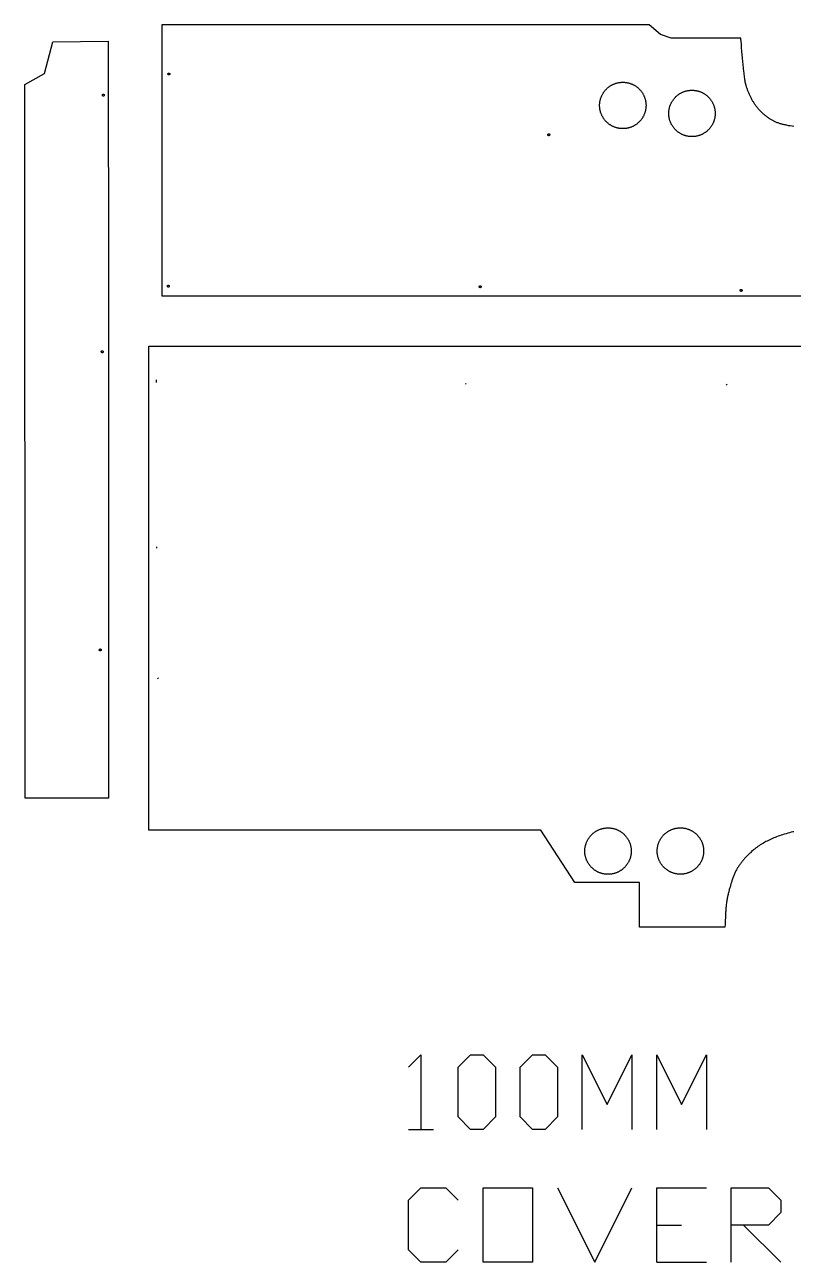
# Model space of a CAD drawing. Extents: x -900 to 7408, y -3188 to 1710.
# Drawn here: x 100 to 1673, y -3188 to -654 of the extents above; entities that cross this region are included whole.
import ezdxf

# ---------------------------------------------------------------- set-up
doc = ezdxf.new("R2010")
doc.units = 0
doc.layers.add('Default_Layer', color=1, linetype='CONTINUOUS')

msp = doc.modelspace()

# ---------------------------------------------------------------- linework, layer by layer
at = {"layer": 'Default_Layer'}
for points in [[(1674.4, -862.1), (1670.9, -861.5), (1667.3, -860.9), (1663.7, -860.3), (1660.2, -859.6), (1658.5, -859.2), (1656.7, -858.8), (1655, -858.4), (1653.3, -858), (1651.6, -857.6), (1650, -857.2), (1648.4, -856.7), (1646.8, -856.3), (1645.2, -855.8), (1643.6, -855.3), (1642.1, -854.7), (1640.7, -854.2), (1639.2, -853.6), (1637.8, -853.1), (1636.5, -852.5), (1635.2, -851.8), (1633.9, -851.2), (1632.6, -850.5), (1631.3, -849.9), (1630.1, -849.2), (1628.8, -848.4), (1627.6, -847.7), (1626.3, -846.9), (1625.1, -846.2), (1623.9, -845.4), (1622.7, -844.5), (1621.5, -843.7), (1620.3, -842.9), (1619.2, -842), (1618, -841.1), (1616.9, -840.2), (1615.7, -839.3), (1614.6, -838.4), (1613.5, -837.4), (1612.4, -836.5), (1611.3, -835.5), (1610.3, -834.5), (1609.2, -833.5), (1608.2, -832.5), (1607.1, -831.5), (1606.1, -830.4), (1605.1, -829.4), (1604.1, -828.3), (1603.2, -827.3), (1602.2, -826.2), (1601.3, -825.1), (1600.3, -824), (1599.4, -822.9), (1598.5, -821.7), (1597.6, -820.6), (1596.8, -819.4), (1595.9, -818.2), (1595, -817), (1594.2, -815.7), (1593.3, -814.4), (1592.5, -813.1), (1591.7, -811.8), (1590.9, -810.5), (1590.1, -809.1), (1589.3, -807.8), (1588.6, -806.4), (1587.8, -805), (1587.1, -803.6), (1586.4, -802.1), (1585.6, -800.7), (1584.9, -799.2), (1584.3, -797.8), (1583.6, -796.3), (1583, -794.8), (1582.3, -793.4), (1581.7, -791.9), (1581.1, -790.4), (1580.5, -788.9), (1580, -787.4), (1579.4, -785.9), (1578.9, -784.4), (1578.4, -782.9), (1577.9, -781.4), (1577.4, -779.9), (1576.9, -778.4), (1576.7, -777.6), (1576.5, -776.8), (1576.1, -775.1), (1575.6, -773.1), (1575.2, -771), (1574.8, -768.7), (1574.4, -766.3), (1574.1, -763.7), (1573.7, -761), (1573.3, -758.2), (1573, -755.3), (1572.6, -752.3), (1572.3, -749.1), (1571.6, -742.6), (1570.9, -735.9), (1570.3, -728.9), (1569.6, -721.8), (1568.4, -707.6), (1567.7, -700.6), (1567.1, -693.7), (1566.4, -687.2), (1566, -684), (1565.7, -680.9), (1423.5, -680.9), (1401.7, -673.5), (1378.1, -653.7), (381, -653.7), (381, -1208.6), (381, -1208.6), (868.4, -1208.6), (1355.8, -1208.6), (1843.2, -1208.6)], [(1674.5, -2306), (1672.7, -2306.4), (1669.1, -2307.2), (1665.5, -2308.1), (1662, -2309.1), (1658.5, -2310.1), (1655, -2311.1), (1651.6, -2312.1), (1648.4, -2313.2), (1645.2, -2314.3), (1642.1, -2315.4), (1639.2, -2316.5), (1636.3, -2317.6), (1633.6, -2318.8), (1630.9, -2319.9), (1628.2, -2321.1), (1625.5, -2322.4), (1622.8, -2323.7), (1620.1, -2325), (1617.5, -2326.3), (1614.9, -2327.7), (1612.3, -2329.2), (1609.7, -2330.7), (1607.2, -2332.2), (1605.9, -2333), (1604.7, -2333.8), (1603.5, -2334.6), (1602.2, -2335.4), (1601, -2336.3), (1599.8, -2337.1), (1598.6, -2338), (1597.4, -2338.9), (1596.3, -2339.8), (1595.1, -2340.7), (1592.8, -2342.6), (1590.4, -2344.6), (1588, -2346.7), (1585.6, -2348.9), (1584.4, -2350), (1583.2, -2351.1), (1582, -2352.3), (1580.8, -2353.5), (1579.6, -2354.7), (1578.4, -2355.9), (1577.2, -2357.1), (1576, -2358.4), (1574.9, -2359.6), (1573.7, -2360.9), (1572.6, -2362.2), (1571.4, -2363.5), (1570.3, -2364.8), (1569.2, -2366.1), (1568.1, -2367.5), (1567.1, -2368.8), (1566, -2370.2), (1565, -2371.5), (1564, -2372.9), (1563, -2374.3), (1562.1, -2375.7), (1561.2, -2377.1), (1560.3, -2378.5), (1559.4, -2379.9), (1558.6, -2381.3), (1557.7, -2382.8), (1556.9, -2384.3), (1556.1, -2385.8), (1555.3, -2387.4), (1554.6, -2389.1), (1553.8, -2390.7), (1553.1, -2392.4), (1552.4, -2394.1), (1551.7, -2395.9), (1551, -2397.6), (1550.4, -2399.3), (1549.7, -2401.1), (1549.1, -2402.8), (1547.9, -2406.3), (1546.8, -2409.7), (1545.7, -2413), (1544.8, -2416.2), (1543.9, -2419.2), (1543.1, -2422), (1542.4, -2424.6), (1541.2, -2429), (1540.7, -2430.9), (1540.2, -2432.7), (1539.8, -2434.6), (1539.3, -2436.5), (1538.9, -2438.4), (1538.6, -2440.3), (1538.2, -2442.2), (1537.9, -2444.1), (1537.5, -2446), (1537.2, -2447.9), (1537, -2449.9), (1536.7, -2451.8), (1536.2, -2455.6), (1535.7, -2459.5), (1535.5, -2461.5), (1535.3, -2463.7), (1535.1, -2466), (1535, -2468.4), (1534.9, -2471), (1534.7, -2473.6), (1534.5, -2479.1), (1534.1, -2490.5), (1533.9, -2496.2), (1533.6, -2501.6), (1358.8, -2501.6), (1358.8, -2410.2), (1226.3, -2410.2), (1156.6, -2302.7), (354.6, -2302.7), (354.3, -1312), (354.3, -1312), (2790.4, -1312)], [(370.1, -1386.4), (370.1, -1380.8)], [(1003.7, -1389.4), (1002.4, -1388.1)], [(1538.1, -1389.5), (1536, -1391.6)], [(370.1, -1722.4), (370.1, -1725.6)], [(373.8, -1991.3), (372.2, -1993)], [(885.9, -2788.4), (911.3, -2763), (911.3, -2915.4)], [(1241.5, -2915.4), (1241.5, -2763), (1292.3, -2864.6), (1343.1, -2763), (1343.1, -2915.4)], [(1393.9, -2915.4), (1393.9, -2763), (1444.7, -2864.6), (1495.5, -2763), (1495.5, -2915.4)], [(885.9, -2915.4), (936.7, -2915.4)], [(987.5, -3162.1), (962.1, -3187.5), (911.3, -3187.5), (885.9, -3162.1), (885.9, -3060.5), (911.3, -3035.1), (962.1, -3035.1), (987.5, -3060.5)], [(1190.7, -3035.1), (1266.9, -3187.5), (1343.1, -3035.1)], [(1393.9, -3187.5), (1393.9, -3035.1), (1495.5, -3035.1)], [(1546.3, -3187.5), (1546.3, -3035.1), (1622.5, -3035.1), (1647.9, -3060.5), (1647.9, -3085.9), (1622.5, -3111.3), (1546.3, -3111.3)], [(1393.9, -3111.3), (1444.7, -3111.3)], [(1571.7, -3111.3), (1647.9, -3187.5)], [(1393.9, -3187.5), (1495.5, -3187.5)]]:
    msp.add_lwpolyline(points, dxfattribs=at)
for points in [[(271.3, -687.2), (271.4, -1203.9), (271.5, -1720.5), (271.6, -2237.2), (101.2, -2237.2), (100.9, -1750.2), (100.6, -1263.2), (100.3, -776.2), (141, -753.5), (157.7, -688.4), (271.3, -687.2)], [(393.3, -754.5), (393.3, -754.3), (393.3, -754.1), (393.4, -753.9), (393.5, -753.7), (393.5, -753.6), (393.6, -753.4), (393.8, -753.2), (393.9, -753.1), (394, -753), (394.2, -752.9), (394.4, -752.8), (394.5, -752.7), (394.7, -752.6), (394.9, -752.6), (395.1, -752.5), (395.3, -752.5), (395.5, -752.5), (395.7, -752.6), (395.9, -752.6), (396.1, -752.7), (396.3, -752.8), (396.4, -752.9), (396.6, -753), (396.7, -753.1), (396.8, -753.2), (397, -753.4), (397.1, -753.6), (397.1, -753.7), (397.2, -753.9), (397.3, -754.1), (397.3, -754.3), (397.3, -754.5), (397.3, -754.7), (397.3, -754.9), (397.2, -755.1), (397.1, -755.3), (397.1, -755.5), (397, -755.6), (396.8, -755.8), (396.7, -755.9), (396.6, -756.1), (396.4, -756.2), (396.3, -756.3), (396.1, -756.4), (395.9, -756.4), (395.7, -756.5), (395.5, -756.5), (395.3, -756.5), (395.1, -756.5), (394.9, -756.5), (394.7, -756.4), (394.5, -756.4), (394.4, -756.3), (394.2, -756.2), (394, -756.1), (393.9, -755.9), (393.8, -755.8), (393.6, -755.6), (393.5, -755.5), (393.5, -755.3), (393.4, -755.1), (393.3, -754.9), (393.3, -754.7), (393.3, -754.5)], [(1277, -818.9), (1277, -817.7), (1277, -816.4), (1277.1, -815.2), (1277.2, -814), (1277.4, -812.8), (1277.5, -811.7), (1277.7, -810.5), (1277.9, -809.3), (1278.2, -808.2), (1278.5, -807), (1278.8, -805.9), (1279.1, -804.8), (1279.5, -803.7), (1279.9, -802.6), (1280.3, -801.5), (1280.7, -800.4), (1281.2, -799.3), (1281.7, -798.3), (1282.2, -797.3), (1282.7, -796.3), (1283.3, -795.2), (1283.9, -794.3), (1284.5, -793.3), (1285.1, -792.3), (1285.7, -791.4), (1286.4, -790.5), (1287.1, -789.6), (1287.8, -788.7), (1288.6, -787.8), (1289.3, -787), (1290.1, -786.1), (1290.9, -785.3), (1291.7, -784.5), (1292.5, -783.7), (1293.4, -783), (1294.3, -782.2), (1295.2, -781.5), (1296.1, -780.8), (1297, -780.2), (1297.9, -779.5), (1298.9, -778.9), (1299.9, -778.3), (1300.8, -777.7), (1301.8, -777.1), (1302.9, -776.6), (1303.9, -776.1), (1304.9, -775.6), (1306, -775.1), (1307.1, -774.7), (1308.1, -774.3), (1309.2, -773.9), (1310.4, -773.5), (1311.5, -773.2), (1312.6, -772.9), (1313.8, -772.6), (1314.9, -772.4), (1316.1, -772.1), (1317.2, -771.9), (1318.4, -771.8), (1319.6, -771.6), (1320.8, -771.5), (1322, -771.5), (1323.3, -771.4), (1324.5, -771.4), (1325.7, -771.4), (1326.9, -771.5), (1328.1, -771.5), (1329.3, -771.6), (1330.5, -771.8), (1331.7, -771.9), (1332.9, -772.1), (1334.1, -772.4), (1335.2, -772.6), (1336.4, -772.9), (1337.5, -773.2), (1338.6, -773.5), (1339.7, -773.9), (1340.8, -774.3), (1341.9, -774.7), (1343, -775.1), (1344, -775.6), (1345.1, -776.1), (1346.1, -776.6), (1347.1, -777.1), (1348.1, -777.7), (1349.1, -778.3), (1350.1, -778.9), (1351, -779.5), (1352, -780.2), (1352.9, -780.8), (1353.8, -781.5), (1354.7, -782.2), (1355.6, -783), (1356.4, -783.7), (1357.3, -784.5), (1358.1, -785.3), (1358.9, -786.1), (1359.6, -787), (1360.4, -787.8), (1361.1, -788.7), (1361.9, -789.6), (1362.5, -790.5), (1363.2, -791.4), (1363.9, -792.3), (1364.5, -793.3), (1365.1, -794.3), (1365.7, -795.2), (1366.2, -796.3), (1366.8, -797.3), (1367.3, -798.3), (1367.8, -799.3), (1368.2, -800.4), (1368.7, -801.5), (1369.1, -802.6), (1369.5, -803.7), (1369.8, -804.8), (1370.2, -805.9), (1370.5, -807), (1370.8, -808.2), (1371, -809.3), (1371.2, -810.5), (1371.4, -811.7), (1371.6, -812.8), (1371.7, -814), (1371.8, -815.2), (1371.9, -816.4), (1372, -817.7), (1372, -818.9), (1372, -820.1), (1371.9, -821.3), (1371.8, -822.5), (1371.7, -823.7), (1371.6, -824.9), (1371.4, -826.1), (1371.2, -827.3), (1371, -828.5), (1370.8, -829.6), (1370.5, -830.8), (1370.2, -831.9), (1369.8, -833), (1369.5, -834.1), (1369.1, -835.2), (1368.7, -836.3), (1368.2, -837.4), (1367.8, -838.4), (1367.3, -839.5), (1366.8, -840.5), (1366.2, -841.5), (1365.7, -842.5), (1365.1, -843.5), (1364.5, -844.5), (1363.9, -845.5), (1363.2, -846.4), (1362.5, -847.3), (1361.9, -848.2), (1361.1, -849.1), (1360.4, -850), (1359.6, -850.8), (1358.9, -851.7), (1358.1, -852.5), (1357.3, -853.3), (1356.4, -854.1), (1355.6, -854.8), (1354.7, -855.5), (1353.8, -856.3), (1352.9, -857), (1352, -857.6), (1351, -858.3), (1350.1, -858.9), (1349.1, -859.5), (1348.1, -860.1), (1347.1, -860.7), (1346.1, -861.2), (1345.1, -861.7), (1344, -862.2), (1343, -862.7), (1341.9, -863.1), (1340.8, -863.5), (1339.7, -863.9), (1338.6, -864.3), (1337.5, -864.6), (1336.4, -864.9), (1335.2, -865.2), (1334.1, -865.4), (1332.9, -865.7), (1331.7, -865.8), (1330.5, -866), (1329.3, -866.1), (1328.1, -866.3), (1326.9, -866.3), (1325.7, -866.4), (1324.5, -866.4), (1323.3, -866.4), (1322, -866.3), (1320.8, -866.3), (1319.6, -866.1), (1318.4, -866), (1317.2, -865.8), (1316.1, -865.7), (1314.9, -865.4), (1313.8, -865.2), (1312.6, -864.9), (1311.5, -864.6), (1310.4, -864.3), (1309.2, -863.9), (1308.1, -863.5), (1307.1, -863.1), (1306, -862.7), (1304.9, -862.2), (1303.9, -861.7), (1302.9, -861.2), (1301.8, -860.7), (1300.8, -860.1), (1299.9, -859.5), (1298.9, -858.9), (1297.9, -858.3), (1297, -857.6), (1296.1, -857), (1295.2, -856.3), (1294.3, -855.5), (1293.4, -854.8), (1292.5, -854.1), (1291.7, -853.3), (1290.9, -852.5), (1290.1, -851.7), (1289.3, -850.8), (1288.6, -850), (1287.8, -849.1), (1287.1, -848.2), (1286.4, -847.3), (1285.7, -846.4), (1285.1, -845.5), (1284.5, -844.5), (1283.9, -843.5), (1283.3, -842.5), (1282.7, -841.5), (1282.2, -840.5), (1281.7, -839.5), (1281.2, -838.4), (1280.7, -837.4), (1280.3, -836.3), (1279.9, -835.2), (1279.5, -834.1), (1279.1, -833), (1278.8, -831.9), (1278.5, -830.8), (1278.2, -829.6), (1277.9, -828.5), (1277.7, -827.3), (1277.5, -826.1), (1277.4, -824.9), (1277.2, -823.7), (1277.1, -822.5), (1277, -821.3), (1277, -820.1), (1277, -818.9)], [(261.1, -799.8), (260.9, -799.8), (260.7, -799.8), (260.6, -799.7), (260.4, -799.7), (260.2, -799.6), (260, -799.5), (259.9, -799.4), (259.7, -799.2), (259.6, -799.1), (259.5, -798.9), (259.4, -798.8), (259.3, -798.6), (259.2, -798.4), (259.2, -798.2), (259.2, -798), (259.1, -797.8), (259.2, -797.6), (259.2, -797.4), (259.2, -797.2), (259.3, -797), (259.4, -796.9), (259.5, -796.7), (259.6, -796.6), (259.7, -796.4), (259.9, -796.3), (260, -796.2), (260.2, -796.1), (260.4, -796), (260.6, -795.9), (260.7, -795.9), (260.9, -795.8), (261.1, -795.8), (261.4, -795.8), (261.6, -795.9), (261.7, -795.9), (261.9, -796), (262.1, -796.1), (262.3, -796.2), (262.4, -796.3), (262.6, -796.4), (262.7, -796.6), (262.8, -796.7), (262.9, -796.9), (263, -797), (263.1, -797.2), (263.1, -797.4), (263.1, -797.6), (263.1, -797.8), (263.1, -798), (263.1, -798.2), (263.1, -798.4), (263, -798.6), (262.9, -798.8), (262.8, -798.9), (262.7, -799.1), (262.6, -799.2), (262.4, -799.4), (262.3, -799.5), (262.1, -799.6), (261.9, -799.7), (261.7, -799.7), (261.6, -799.8), (261.4, -799.8), (261.1, -799.8)], [(1418.5, -835.2), (1418.5, -834), (1418.6, -832.8), (1418.6, -831.6), (1418.7, -830.4), (1418.9, -829.2), (1419, -828), (1419.2, -826.8), (1419.5, -825.7), (1419.7, -824.5), (1420, -823.4), (1420.3, -822.2), (1420.6, -821.1), (1421, -820), (1421.4, -818.9), (1421.8, -817.8), (1422.2, -816.8), (1422.7, -815.7), (1423.2, -814.7), (1423.7, -813.6), (1424.2, -812.6), (1424.8, -811.6), (1425.4, -810.6), (1426, -809.6), (1426.6, -808.7), (1427.3, -807.8), (1427.9, -806.8), (1428.6, -805.9), (1429.3, -805), (1430.1, -804.2), (1430.8, -803.3), (1431.6, -802.5), (1432.4, -801.7), (1433.2, -800.9), (1434.1, -800.1), (1434.9, -799.3), (1435.8, -798.6), (1436.7, -797.9), (1437.6, -797.2), (1438.5, -796.5), (1439.4, -795.9), (1440.4, -795.2), (1441.4, -794.6), (1442.3, -794), (1443.4, -793.5), (1444.4, -792.9), (1445.4, -792.4), (1446.4, -791.9), (1447.5, -791.5), (1448.6, -791), (1449.7, -790.6), (1450.8, -790.2), (1451.9, -789.9), (1453, -789.6), (1454.1, -789.2), (1455.3, -789), (1456.4, -788.7), (1457.6, -788.5), (1458.8, -788.3), (1459.9, -788.1), (1461.1, -788), (1462.3, -787.9), (1463.5, -787.8), (1464.8, -787.8), (1466, -787.7), (1467.2, -787.8), (1468.4, -787.8), (1469.6, -787.9), (1470.8, -788), (1472, -788.1), (1473.2, -788.3), (1474.4, -788.5), (1475.6, -788.7), (1476.7, -789), (1477.9, -789.2), (1479, -789.6), (1480.1, -789.9), (1481.2, -790.2), (1482.3, -790.6), (1483.4, -791), (1484.5, -791.5), (1485.5, -791.9), (1486.6, -792.4), (1487.6, -792.9), (1488.6, -793.5), (1489.6, -794), (1490.6, -794.6), (1491.6, -795.2), (1492.6, -795.9), (1493.5, -796.5), (1494.4, -797.2), (1495.3, -797.9), (1496.2, -798.6), (1497.1, -799.3), (1497.9, -800.1), (1498.8, -800.9), (1499.6, -801.7), (1500.4, -802.5), (1501.2, -803.3), (1501.9, -804.2), (1502.6, -805), (1503.4, -805.9), (1504.1, -806.8), (1504.7, -807.8), (1505.4, -808.7), (1506, -809.6), (1506.6, -810.6), (1507.2, -811.6), (1507.8, -812.6), (1508.3, -813.6), (1508.8, -814.7), (1509.3, -815.7), (1509.8, -816.8), (1510.2, -817.8), (1510.6, -818.9), (1511, -820), (1511.4, -821.1), (1511.7, -822.2), (1512, -823.4), (1512.3, -824.5), (1512.5, -825.7), (1512.8, -826.8), (1512.9, -828), (1513.1, -829.2), (1513.2, -830.4), (1513.4, -831.6), (1513.4, -832.8), (1513.5, -834), (1513.5, -835.2), (1513.5, -836.5), (1513.4, -837.7), (1513.4, -838.9), (1513.2, -840.1), (1513.1, -841.3), (1512.9, -842.5), (1512.8, -843.7), (1512.5, -844.8), (1512.3, -846), (1512, -847.1), (1511.7, -848.3), (1511.4, -849.4), (1511, -850.5), (1510.6, -851.6), (1510.2, -852.7), (1509.8, -853.7), (1509.3, -854.8), (1508.8, -855.8), (1508.3, -856.9), (1507.8, -857.9), (1507.2, -858.9), (1506.6, -859.9), (1506, -860.9), (1505.4, -861.8), (1504.7, -862.7), (1504.1, -863.7), (1503.4, -864.6), (1502.6, -865.5), (1501.9, -866.3), (1501.2, -867.2), (1500.4, -868), (1499.6, -868.8), (1498.8, -869.6), (1497.9, -870.4), (1497.1, -871.2), (1496.2, -871.9), (1495.3, -872.6), (1494.4, -873.3), (1493.5, -874), (1492.6, -874.6), (1491.6, -875.3), (1490.6, -875.9), (1489.6, -876.5), (1488.6, -877), (1487.6, -877.6), (1486.6, -878.1), (1485.5, -878.6), (1484.5, -879), (1483.4, -879.5), (1482.3, -879.9), (1481.2, -880.3), (1480.1, -880.6), (1479, -880.9), (1477.9, -881.3), (1476.7, -881.5), (1475.6, -881.8), (1474.4, -882), (1473.2, -882.2), (1472, -882.4), (1470.8, -882.5), (1469.6, -882.6), (1468.4, -882.7), (1467.2, -882.7), (1466, -882.7), (1464.8, -882.7), (1463.5, -882.7), (1462.3, -882.6), (1461.1, -882.5), (1459.9, -882.4), (1458.8, -882.2), (1457.6, -882), (1456.4, -881.8), (1455.3, -881.5), (1454.1, -881.3), (1453, -880.9), (1451.9, -880.6), (1450.8, -880.3), (1449.7, -879.9), (1448.6, -879.5), (1447.5, -879), (1446.4, -878.6), (1445.4, -878.1), (1444.4, -877.6), (1443.4, -877), (1442.3, -876.5), (1441.4, -875.9), (1440.4, -875.3), (1439.4, -874.6), (1438.5, -874), (1437.6, -873.3), (1436.7, -872.6), (1435.8, -871.9), (1434.9, -871.2), (1434.1, -870.4), (1433.2, -869.6), (1432.4, -868.8), (1431.6, -868), (1430.8, -867.2), (1430.1, -866.3), (1429.3, -865.5), (1428.6, -864.6), (1427.9, -863.7), (1427.3, -862.7), (1426.6, -861.8), (1426, -860.9), (1425.4, -859.9), (1424.8, -858.9), (1424.2, -857.9), (1423.7, -856.9), (1423.2, -855.8), (1422.7, -854.8), (1422.2, -853.7), (1421.8, -852.7), (1421.4, -851.6), (1421, -850.5), (1420.6, -849.4), (1420.3, -848.3), (1420, -847.1), (1419.7, -846), (1419.5, -844.8), (1419.2, -843.7), (1419, -842.5), (1418.9, -841.3), (1418.7, -840.1), (1418.6, -838.9), (1418.6, -837.7), (1418.5, -836.5), (1418.5, -835.2)], [(1170.8, -878.8), (1170.8, -878.6), (1170.9, -878.4), (1170.9, -878.3), (1171, -878.1), (1171.1, -877.9), (1171.2, -877.7), (1171.3, -877.6), (1171.4, -877.4), (1171.5, -877.3), (1171.7, -877.2), (1171.9, -877.1), (1172, -877), (1172.2, -876.9), (1172.4, -876.9), (1172.6, -876.9), (1172.8, -876.8), (1173, -876.9), (1173.2, -876.9), (1173.4, -876.9), (1173.6, -877), (1173.8, -877.1), (1173.9, -877.2), (1174.1, -877.3), (1174.2, -877.4), (1174.4, -877.6), (1174.5, -877.7), (1174.6, -877.9), (1174.7, -878.1), (1174.7, -878.3), (1174.8, -878.4), (1174.8, -878.6), (1174.8, -878.8), (1174.8, -879.1), (1174.8, -879.3), (1174.7, -879.4), (1174.7, -879.6), (1174.6, -879.8), (1174.5, -880), (1174.4, -880.1), (1174.2, -880.3), (1174.1, -880.4), (1173.9, -880.5), (1173.8, -880.6), (1173.6, -880.7), (1173.4, -880.8), (1173.2, -880.8), (1173, -880.8), (1172.8, -880.8), (1172.6, -880.8), (1172.4, -880.8), (1172.2, -880.8), (1172, -880.7), (1171.9, -880.6), (1171.7, -880.5), (1171.5, -880.4), (1171.4, -880.3), (1171.3, -880.1), (1171.2, -880), (1171.1, -879.8), (1171, -879.6), (1170.9, -879.4), (1170.9, -879.3), (1170.8, -879.1), (1170.8, -878.8)], [(392.2, -1189), (392.2, -1188.8), (392.3, -1188.6), (392.3, -1188.4), (392.4, -1188.2), (392.5, -1188), (392.6, -1187.9), (392.7, -1187.7), (392.8, -1187.6), (393, -1187.4), (393.1, -1187.3), (393.3, -1187.2), (393.5, -1187.1), (393.6, -1187.1), (393.8, -1187), (394, -1187), (394.2, -1187), (394.4, -1187), (394.6, -1187), (394.8, -1187.1), (395, -1187.1), (395.2, -1187.2), (395.4, -1187.3), (395.5, -1187.4), (395.7, -1187.6), (395.8, -1187.7), (395.9, -1187.9), (396, -1188), (396.1, -1188.2), (396.1, -1188.4), (396.2, -1188.6), (396.2, -1188.8), (396.2, -1189), (396.2, -1189.2), (396.2, -1189.4), (396.1, -1189.6), (396.1, -1189.8), (396, -1189.9), (395.9, -1190.1), (395.8, -1190.3), (395.7, -1190.4), (395.5, -1190.5), (395.4, -1190.6), (395.2, -1190.7), (395, -1190.8), (394.8, -1190.9), (394.6, -1190.9), (394.4, -1191), (394.2, -1191), (394, -1191), (393.8, -1190.9), (393.6, -1190.9), (393.5, -1190.8), (393.3, -1190.7), (393.1, -1190.6), (393, -1190.5), (392.8, -1190.4), (392.7, -1190.3), (392.6, -1190.1), (392.5, -1189.9), (392.4, -1189.8), (392.3, -1189.6), (392.3, -1189.4), (392.2, -1189.2), (392.2, -1189)], [(1030.6, -1190.1), (1030.6, -1189.9), (1030.7, -1189.7), (1030.7, -1189.5), (1030.8, -1189.3), (1030.9, -1189.1), (1031, -1188.9), (1031.1, -1188.8), (1031.2, -1188.6), (1031.3, -1188.5), (1031.5, -1188.4), (1031.7, -1188.3), (1031.8, -1188.2), (1032, -1188.1), (1032.2, -1188.1), (1032.4, -1188.1), (1032.6, -1188.1), (1032.8, -1188.1), (1033, -1188.1), (1033.2, -1188.1), (1033.4, -1188.2), (1033.6, -1188.3), (1033.7, -1188.4), (1033.9, -1188.5), (1034, -1188.6), (1034.2, -1188.8), (1034.3, -1188.9), (1034.4, -1189.1), (1034.5, -1189.3), (1034.5, -1189.5), (1034.6, -1189.7), (1034.6, -1189.9), (1034.6, -1190.1), (1034.6, -1190.3), (1034.6, -1190.5), (1034.5, -1190.7), (1034.5, -1190.8), (1034.4, -1191), (1034.3, -1191.2), (1034.2, -1191.3), (1034, -1191.5), (1033.9, -1191.6), (1033.7, -1191.7), (1033.6, -1191.8), (1033.4, -1191.9), (1033.2, -1192), (1033, -1192), (1032.8, -1192), (1032.6, -1192.1), (1032.4, -1192), (1032.2, -1192), (1032, -1192), (1031.8, -1191.9), (1031.7, -1191.8), (1031.5, -1191.7), (1031.3, -1191.6), (1031.2, -1191.5), (1031.1, -1191.3), (1031, -1191.2), (1030.9, -1191), (1030.8, -1190.8), (1030.7, -1190.7), (1030.7, -1190.5), (1030.6, -1190.3), (1030.6, -1190.1)], [(1564.7, -1197.7), (1564.7, -1197.5), (1564.7, -1197.3), (1564.8, -1197.1), (1564.8, -1196.9), (1564.9, -1196.7), (1565, -1196.5), (1565.1, -1196.4), (1565.3, -1196.2), (1565.4, -1196.1), (1565.5, -1196), (1565.7, -1195.9), (1565.9, -1195.8), (1566.1, -1195.7), (1566.3, -1195.7), (1566.5, -1195.7), (1566.7, -1195.7), (1566.9, -1195.7), (1567.1, -1195.7), (1567.3, -1195.7), (1567.4, -1195.8), (1567.6, -1195.9), (1567.8, -1196), (1567.9, -1196.1), (1568.1, -1196.2), (1568.2, -1196.4), (1568.3, -1196.5), (1568.4, -1196.7), (1568.5, -1196.9), (1568.6, -1197.1), (1568.6, -1197.3), (1568.7, -1197.5), (1568.7, -1197.7), (1568.7, -1197.9), (1568.6, -1198.1), (1568.6, -1198.3), (1568.5, -1198.4), (1568.4, -1198.6), (1568.3, -1198.8), (1568.2, -1198.9), (1568.1, -1199.1), (1567.9, -1199.2), (1567.8, -1199.3), (1567.6, -1199.4), (1567.4, -1199.5), (1567.3, -1199.6), (1567.1, -1199.6), (1566.9, -1199.6), (1566.7, -1199.7), (1566.5, -1199.6), (1566.3, -1199.6), (1566.1, -1199.6), (1565.9, -1199.5), (1565.7, -1199.4), (1565.5, -1199.3), (1565.4, -1199.2), (1565.3, -1199.1), (1565.1, -1198.9), (1565, -1198.8), (1564.9, -1198.6), (1564.8, -1198.4), (1564.8, -1198.3), (1564.7, -1198.1), (1564.7, -1197.9), (1564.7, -1197.7)], [(259, -1325.2), (258.8, -1325.2), (258.6, -1325.1), (258.4, -1325.1), (258.2, -1325), (258, -1324.9), (257.9, -1324.8), (257.7, -1324.7), (257.6, -1324.6), (257.5, -1324.5), (257.3, -1324.3), (257.2, -1324.1), (257.2, -1324), (257.1, -1323.8), (257, -1323.6), (257, -1323.4), (257, -1323.2), (257, -1323), (257, -1322.8), (257.1, -1322.6), (257.2, -1322.4), (257.2, -1322.2), (257.3, -1322.1), (257.5, -1321.9), (257.6, -1321.8), (257.7, -1321.6), (257.9, -1321.5), (258, -1321.4), (258.2, -1321.3), (258.4, -1321.3), (258.6, -1321.2), (258.8, -1321.2), (259, -1321.2), (259.2, -1321.2), (259.4, -1321.2), (259.6, -1321.3), (259.8, -1321.3), (260, -1321.4), (260.1, -1321.5), (260.3, -1321.6), (260.4, -1321.8), (260.5, -1321.9), (260.7, -1322.1), (260.8, -1322.2), (260.8, -1322.4), (260.9, -1322.6), (261, -1322.8), (261, -1323), (261, -1323.2), (261, -1323.4), (261, -1323.6), (260.9, -1323.8), (260.8, -1324), (260.8, -1324.1), (260.7, -1324.3), (260.5, -1324.5), (260.4, -1324.6), (260.3, -1324.7), (260.1, -1324.8), (260, -1324.9), (259.8, -1325), (259.6, -1325.1), (259.4, -1325.1), (259.2, -1325.2), (259, -1325.2)], [(254.9, -1935.8), (254.7, -1935.8), (254.5, -1935.7), (254.3, -1935.7), (254.1, -1935.6), (254, -1935.5), (253.8, -1935.4), (253.6, -1935.3), (253.5, -1935.2), (253.4, -1935.1), (253.2, -1934.9), (253.1, -1934.7), (253.1, -1934.6), (253, -1934.4), (252.9, -1934.2), (252.9, -1934), (252.9, -1933.8), (252.9, -1933.6), (252.9, -1933.4), (253, -1933.2), (253.1, -1933), (253.1, -1932.8), (253.2, -1932.7), (253.4, -1932.5), (253.5, -1932.4), (253.6, -1932.2), (253.8, -1932.1), (254, -1932), (254.1, -1931.9), (254.3, -1931.9), (254.5, -1931.8), (254.7, -1931.8), (254.9, -1931.8), (255.1, -1931.8), (255.3, -1931.8), (255.5, -1931.9), (255.7, -1931.9), (255.9, -1932), (256, -1932.1), (256.2, -1932.2), (256.3, -1932.4), (256.4, -1932.5), (256.6, -1932.7), (256.7, -1932.8), (256.7, -1933), (256.8, -1933.2), (256.9, -1933.4), (256.9, -1933.6), (256.9, -1933.8), (256.9, -1934), (256.9, -1934.2), (256.8, -1934.4), (256.7, -1934.6), (256.7, -1934.7), (256.6, -1934.9), (256.4, -1935.1), (256.3, -1935.2), (256.2, -1935.3), (256, -1935.4), (255.9, -1935.5), (255.7, -1935.6), (255.5, -1935.7), (255.3, -1935.7), (255.1, -1935.8), (254.9, -1935.8)], [(1341.7, -2345.7), (1341.6, -2346.9), (1341.6, -2348.1), (1341.5, -2349.3), (1341.4, -2350.5), (1341.3, -2351.7), (1341.1, -2352.9), (1340.9, -2354.1), (1340.7, -2355.3), (1340.4, -2356.4), (1340.2, -2357.6), (1339.9, -2358.7), (1339.5, -2359.8), (1339.2, -2360.9), (1338.8, -2362), (1338.4, -2363.1), (1337.9, -2364.2), (1337.5, -2365.2), (1337, -2366.3), (1336.5, -2367.3), (1335.9, -2368.3), (1335.4, -2369.3), (1334.8, -2370.3), (1334.2, -2371.3), (1333.5, -2372.2), (1332.9, -2373.2), (1332.2, -2374.1), (1331.5, -2375), (1330.8, -2375.9), (1330.1, -2376.8), (1329.3, -2377.6), (1328.5, -2378.5), (1327.7, -2379.3), (1326.9, -2380.1), (1326.1, -2380.9), (1325.2, -2381.6), (1324.4, -2382.3), (1323.5, -2383.1), (1322.6, -2383.8), (1321.7, -2384.4), (1320.7, -2385.1), (1319.8, -2385.7), (1318.8, -2386.3), (1317.8, -2386.9), (1316.8, -2387.5), (1315.8, -2388), (1314.7, -2388.5), (1313.7, -2389), (1312.6, -2389.5), (1311.6, -2389.9), (1310.5, -2390.3), (1309.4, -2390.7), (1308.3, -2391.1), (1307.2, -2391.4), (1306, -2391.7), (1304.9, -2392), (1303.7, -2392.2), (1302.6, -2392.4), (1301.4, -2392.6), (1300.2, -2392.8), (1299, -2392.9), (1297.8, -2393.1), (1296.6, -2393.1), (1295.4, -2393.2), (1294.2, -2393.2), (1292.9, -2393.2), (1291.7, -2393.1), (1290.5, -2393.1), (1289.3, -2392.9), (1288.1, -2392.8), (1286.9, -2392.6), (1285.7, -2392.4), (1284.6, -2392.2), (1283.4, -2392), (1282.3, -2391.7), (1281.2, -2391.4), (1280, -2391.1), (1278.9, -2390.7), (1277.8, -2390.3), (1276.7, -2389.9), (1275.7, -2389.5), (1274.6, -2389), (1273.6, -2388.5), (1272.5, -2388), (1271.5, -2387.5), (1270.5, -2386.9), (1269.5, -2386.3), (1268.6, -2385.7), (1267.6, -2385.1), (1266.7, -2384.4), (1265.7, -2383.8), (1264.8, -2383.1), (1263.9, -2382.3), (1263.1, -2381.6), (1262.2, -2380.9), (1261.4, -2380.1), (1260.6, -2379.3), (1259.8, -2378.5), (1259, -2377.6), (1258.2, -2376.8), (1257.5, -2375.9), (1256.8, -2375), (1256.1, -2374.1), (1255.4, -2373.2), (1254.8, -2372.2), (1254.1, -2371.3), (1253.5, -2370.3), (1252.9, -2369.3), (1252.4, -2368.3), (1251.9, -2367.3), (1251.3, -2366.3), (1250.9, -2365.2), (1250.4, -2364.2), (1250, -2363.1), (1249.5, -2362), (1249.2, -2360.9), (1248.8, -2359.8), (1248.5, -2358.7), (1248.2, -2357.6), (1247.9, -2356.4), (1247.6, -2355.3), (1247.4, -2354.1), (1247.2, -2352.9), (1247, -2351.7), (1246.9, -2350.5), (1246.8, -2349.3), (1246.7, -2348.1), (1246.7, -2346.9), (1246.7, -2345.7), (1246.7, -2344.5), (1246.7, -2343.2), (1246.8, -2342), (1246.9, -2340.8), (1247, -2339.6), (1247.2, -2338.5), (1247.4, -2337.3), (1247.6, -2336.1), (1247.9, -2335), (1248.2, -2333.8), (1248.5, -2332.7), (1248.8, -2331.6), (1249.2, -2330.5), (1249.5, -2329.4), (1250, -2328.3), (1250.4, -2327.2), (1250.9, -2326.1), (1251.3, -2325.1), (1251.9, -2324.1), (1252.4, -2323.1), (1252.9, -2322), (1253.5, -2321.1), (1254.1, -2320.1), (1254.8, -2319.1), (1255.4, -2318.2), (1256.1, -2317.3), (1256.8, -2316.4), (1257.5, -2315.5), (1258.2, -2314.6), (1259, -2313.8), (1259.8, -2312.9), (1260.6, -2312.1), (1261.4, -2311.3), (1262.2, -2310.5), (1263.1, -2309.8), (1263.9, -2309), (1264.8, -2308.3), (1265.7, -2307.6), (1266.7, -2307), (1267.6, -2306.3), (1268.6, -2305.7), (1269.5, -2305.1), (1270.5, -2304.5), (1271.5, -2303.9), (1272.5, -2303.4), (1273.6, -2302.9), (1274.6, -2302.4), (1275.7, -2301.9), (1276.7, -2301.5), (1277.8, -2301.1), (1278.9, -2300.7), (1280, -2300.3), (1281.2, -2300), (1282.3, -2299.7), (1283.4, -2299.4), (1284.6, -2299.2), (1285.7, -2298.9), (1286.9, -2298.7), (1288.1, -2298.6), (1289.3, -2298.4), (1290.5, -2298.3), (1291.7, -2298.3), (1292.9, -2298.2), (1294.2, -2298.2), (1295.4, -2298.2), (1296.6, -2298.3), (1297.8, -2298.3), (1299, -2298.4), (1300.2, -2298.6), (1301.4, -2298.7), (1302.6, -2298.9), (1303.7, -2299.2), (1304.9, -2299.4), (1306, -2299.7), (1307.2, -2300), (1308.3, -2300.3), (1309.4, -2300.7), (1310.5, -2301.1), (1311.6, -2301.5), (1312.6, -2301.9), (1313.7, -2302.4), (1314.7, -2302.9), (1315.8, -2303.4), (1316.8, -2303.9), (1317.8, -2304.5), (1318.8, -2305.1), (1319.8, -2305.7), (1320.7, -2306.3), (1321.7, -2307), (1322.6, -2307.6), (1323.5, -2308.3), (1324.4, -2309), (1325.2, -2309.8), (1326.1, -2310.5), (1326.9, -2311.3), (1327.7, -2312.1), (1328.5, -2312.9), (1329.3, -2313.8), (1330.1, -2314.6), (1330.8, -2315.5), (1331.5, -2316.4), (1332.2, -2317.3), (1332.9, -2318.2), (1333.5, -2319.1), (1334.2, -2320.1), (1334.8, -2321.1), (1335.4, -2322), (1335.9, -2323.1), (1336.5, -2324.1), (1337, -2325.1), (1337.5, -2326.1), (1337.9, -2327.2), (1338.4, -2328.3), (1338.8, -2329.4), (1339.2, -2330.5), (1339.5, -2331.6), (1339.9, -2332.7), (1340.2, -2333.8), (1340.4, -2335), (1340.7, -2336.1), (1340.9, -2337.3), (1341.1, -2338.5), (1341.3, -2339.6), (1341.4, -2340.8), (1341.5, -2342), (1341.6, -2343.2), (1341.6, -2344.5), (1341.7, -2345.7)], [(1489.9, -2345.5), (1489.9, -2346.7), (1489.8, -2348), (1489.7, -2349.2), (1489.6, -2350.4), (1489.5, -2351.6), (1489.3, -2352.7), (1489.1, -2353.9), (1488.9, -2355.1), (1488.7, -2356.2), (1488.4, -2357.4), (1488.1, -2358.5), (1487.7, -2359.6), (1487.4, -2360.7), (1487, -2361.8), (1486.6, -2362.9), (1486.1, -2364), (1485.7, -2365.1), (1485.2, -2366.1), (1484.7, -2367.1), (1484.1, -2368.2), (1483.6, -2369.2), (1483, -2370.1), (1482.4, -2371.1), (1481.8, -2372.1), (1481.1, -2373), (1480.4, -2373.9), (1479.7, -2374.8), (1479, -2375.7), (1478.3, -2376.6), (1477.5, -2377.5), (1476.8, -2378.3), (1476, -2379.1), (1475.1, -2379.9), (1474.3, -2380.7), (1473.5, -2381.4), (1472.6, -2382.2), (1471.7, -2382.9), (1470.8, -2383.6), (1469.9, -2384.2), (1468.9, -2384.9), (1468, -2385.5), (1467, -2386.1), (1466, -2386.7), (1465, -2387.3), (1464, -2387.8), (1463, -2388.3), (1461.9, -2388.8), (1460.9, -2389.3), (1459.8, -2389.7), (1458.7, -2390.1), (1457.6, -2390.5), (1456.5, -2390.9), (1455.4, -2391.2), (1454.2, -2391.5), (1453.1, -2391.8), (1451.9, -2392), (1450.8, -2392.3), (1449.6, -2392.5), (1448.4, -2392.6), (1447.2, -2392.8), (1446, -2392.9), (1444.8, -2393), (1443.6, -2393), (1442.4, -2393), (1441.1, -2393), (1439.9, -2393), (1438.7, -2392.9), (1437.5, -2392.8), (1436.3, -2392.6), (1435.1, -2392.5), (1434, -2392.3), (1432.8, -2392), (1431.6, -2391.8), (1430.5, -2391.5), (1429.4, -2391.2), (1428.2, -2390.9), (1427.1, -2390.5), (1426, -2390.1), (1425, -2389.7), (1423.9, -2389.3), (1422.8, -2388.8), (1421.8, -2388.3), (1420.7, -2387.8), (1419.7, -2387.3), (1418.7, -2386.7), (1417.7, -2386.1), (1416.8, -2385.5), (1415.8, -2384.9), (1414.9, -2384.2), (1414, -2383.6), (1413, -2382.9), (1412.2, -2382.2), (1411.3, -2381.4), (1410.4, -2380.7), (1409.6, -2379.9), (1408.8, -2379.1), (1408, -2378.3), (1407.2, -2377.5), (1406.5, -2376.6), (1405.7, -2375.7), (1405, -2374.8), (1404.3, -2373.9), (1403.6, -2373), (1403, -2372.1), (1402.4, -2371.1), (1401.7, -2370.1), (1401.2, -2369.2), (1400.6, -2368.2), (1400.1, -2367.1), (1399.6, -2366.1), (1399.1, -2365.1), (1398.6, -2364), (1398.2, -2362.9), (1397.8, -2361.8), (1397.4, -2360.7), (1397, -2359.6), (1396.7, -2358.5), (1396.4, -2357.4), (1396.1, -2356.2), (1395.8, -2355.1), (1395.6, -2353.9), (1395.4, -2352.7), (1395.3, -2351.6), (1395.1, -2350.4), (1395, -2349.2), (1394.9, -2348), (1394.9, -2346.7), (1394.9, -2345.5), (1394.9, -2344.3), (1394.9, -2343.1), (1395, -2341.9), (1395.1, -2340.7), (1395.3, -2339.5), (1395.4, -2338.3), (1395.6, -2337.1), (1395.8, -2335.9), (1396.1, -2334.8), (1396.4, -2333.6), (1396.7, -2332.5), (1397, -2331.4), (1397.4, -2330.3), (1397.8, -2329.2), (1398.2, -2328.1), (1398.6, -2327), (1399.1, -2326), (1399.6, -2324.9), (1400.1, -2323.9), (1400.6, -2322.9), (1401.2, -2321.9), (1401.7, -2320.9), (1402.4, -2319.9), (1403, -2319), (1403.6, -2318), (1404.3, -2317.1), (1405, -2316.2), (1405.7, -2315.3), (1406.5, -2314.4), (1407.2, -2313.6), (1408, -2312.7), (1408.8, -2311.9), (1409.6, -2311.1), (1410.4, -2310.4), (1411.3, -2309.6), (1412.2, -2308.9), (1413, -2308.1), (1414, -2307.4), (1414.9, -2306.8), (1415.8, -2306.1), (1416.8, -2305.5), (1417.7, -2304.9), (1418.7, -2304.3), (1419.7, -2303.7), (1420.7, -2303.2), (1421.8, -2302.7), (1422.8, -2302.2), (1423.9, -2301.7), (1425, -2301.3), (1426, -2300.9), (1427.1, -2300.5), (1428.2, -2300.1), (1429.4, -2299.8), (1430.5, -2299.5), (1431.6, -2299.2), (1432.8, -2299), (1434, -2298.8), (1435.1, -2298.6), (1436.3, -2298.4), (1437.5, -2298.3), (1438.7, -2298.2), (1439.9, -2298.1), (1441.1, -2298), (1442.4, -2298), (1443.6, -2298), (1444.8, -2298.1), (1446, -2298.2), (1447.2, -2298.3), (1448.4, -2298.4), (1449.6, -2298.6), (1450.8, -2298.8), (1451.9, -2299), (1453.1, -2299.2), (1454.2, -2299.5), (1455.4, -2299.8), (1456.5, -2300.1), (1457.6, -2300.5), (1458.7, -2300.9), (1459.8, -2301.3), (1460.9, -2301.7), (1461.9, -2302.2), (1463, -2302.7), (1464, -2303.2), (1465, -2303.7), (1466, -2304.3), (1467, -2304.9), (1468, -2305.5), (1468.9, -2306.1), (1469.9, -2306.8), (1470.8, -2307.4), (1471.7, -2308.1), (1472.6, -2308.9), (1473.5, -2309.6), (1474.3, -2310.4), (1475.1, -2311.1), (1476, -2311.9), (1476.8, -2312.7), (1477.5, -2313.6), (1478.3, -2314.4), (1479, -2315.3), (1479.7, -2316.2), (1480.4, -2317.1), (1481.1, -2318), (1481.8, -2319), (1482.4, -2319.9), (1483, -2320.9), (1483.6, -2321.9), (1484.1, -2322.9), (1484.7, -2323.9), (1485.2, -2324.9), (1485.7, -2326), (1486.1, -2327), (1486.6, -2328.1), (1487, -2329.2), (1487.4, -2330.3), (1487.7, -2331.4), (1488.1, -2332.5), (1488.4, -2333.6), (1488.7, -2334.8), (1488.9, -2335.9), (1489.1, -2337.1), (1489.3, -2338.3), (1489.5, -2339.5), (1489.6, -2340.7), (1489.7, -2341.9), (1489.8, -2343.1), (1489.9, -2344.3), (1489.9, -2345.5)], [(1012.9, -2915.4), (987.5, -2890), (987.5, -2788.4), (1012.9, -2763), (1038.3, -2763), (1063.7, -2788.4), (1063.7, -2890), (1038.3, -2915.4), (1012.9, -2915.4)], [(1139.9, -2915.4), (1114.5, -2890), (1114.5, -2788.4), (1139.9, -2763), (1165.3, -2763), (1190.7, -2788.4), (1190.7, -2890), (1165.3, -2915.4), (1139.9, -2915.4)], [(1038.3, -3187.5), (1038.3, -3035.1), (1139.9, -3035.1), (1139.9, -3187.5), (1038.3, -3187.5)]]:
    msp.add_lwpolyline(points, close=True, dxfattribs=at)

doc.saveas('drawing.dxf')
